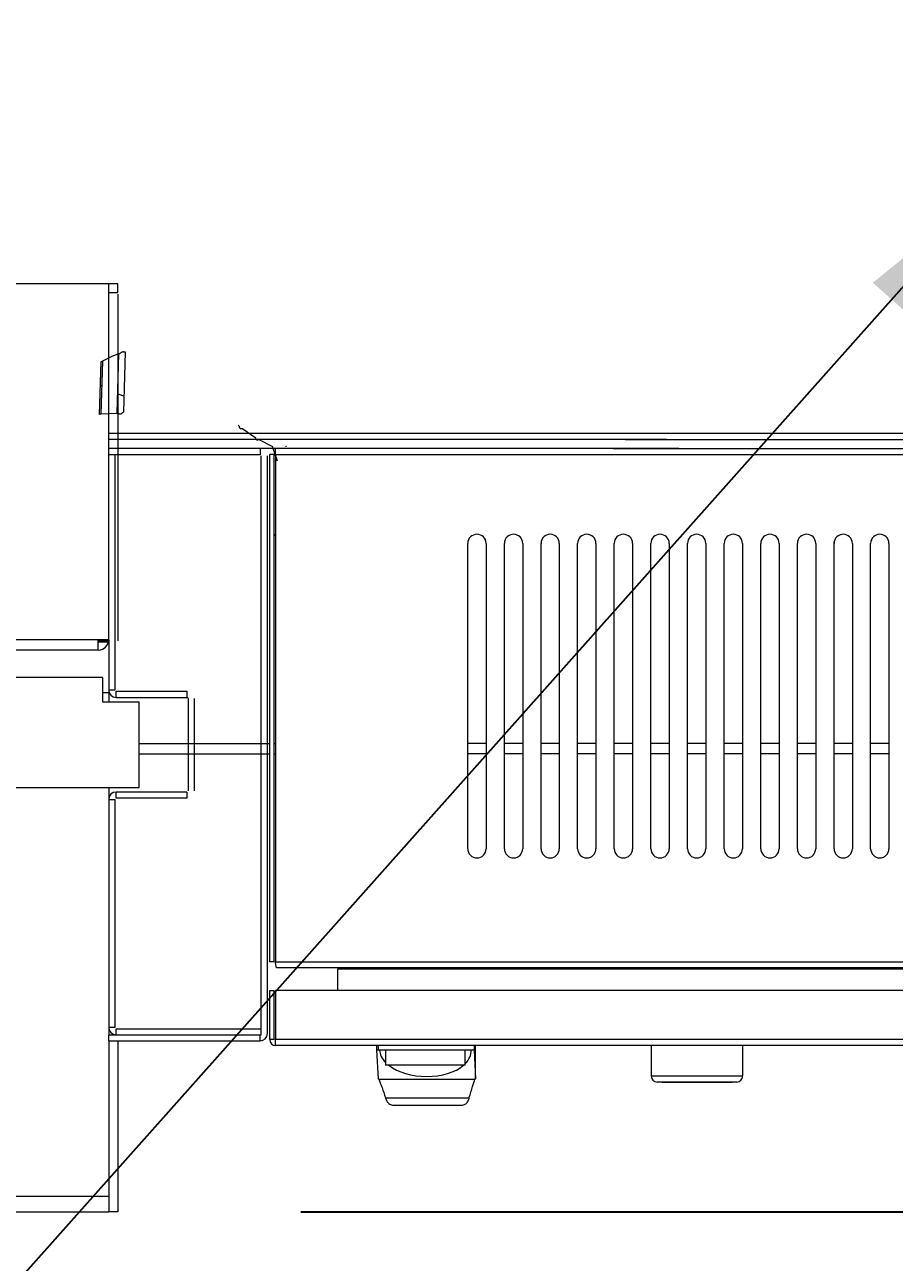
# Model space of a CAD drawing. Extents: x -2187 to 96136, y -11110 to 52208.
# Drawn here: x 51737.6 to 52022.5, y 18395 to 18800.3 of the extents above; entities that cross this region are included whole.
import ezdxf

# ---------------------------------------------------------------- set-up
doc = ezdxf.new("R2010")
doc.units = 0
doc.header["$LTSCALE"] = 1000
doc.header["$MEASUREMENT"] = 0
doc.linetypes.add('ACAD_ISO02W100', pattern=[15, 12, -3])
doc.layers.add('洗衣房设备', color=4, linetype='Continuous')
doc.styles.add('-宋体', font='', dxfattribs={"width": 0.8})
doc.styles.add('-黑体', font='simhei.ttf')
doc.styles.add('HZHT', font='hztxt_e.shx', dxfattribs={"width": 1.5, "bigfont": 'hztxt.shx'})
doc.styles.get('-宋体').set_extended_font_data('SimSun')
doc.dimstyles.new('50', dxfattribs={"dimscale": 30, "dimtxt": 3.5, "dimasz": 1.5, "dimexe": 0.8, "dimexo": 2, "dimgap": 0.8, "dimtad": 1, "dimdec": 0, "dimrnd": 5, "dimzin": 0, "dimdsep": 46, "dimtxsty": '-宋体', "dimblk": 'OBLIQUE', "dimcen": 0.6, "dimdle": 0.8, "dimclrd": 6, "dimclre": 6, "dimclrt": 6, "dimadec": 0, "dimazin": 0, "dimtfac": 1, "dimtdec": 0, "dimtofl": 0, "dimtmove": 2, "dimatfit": 3, "dimldrblk": 'OBLIQUE', "dimfxl": 0, "dimtolj": 1, "dimtzin": 0, "dimarcsym": 0})
doc.dimstyles.new('75', dxfattribs={"dimscale": 100, "dimtxt": 3, "dimasz": 1, "dimexe": 1, "dimexo": 1, "dimgap": 0.2, "dimtad": 1, "dimdec": 0, "dimrnd": 10, "dimzin": 0, "dimdsep": 46, "dimtxsty": 'HZHT', "dimblk1": 'ARCHTICK', "dimblk2": 'ARCHTICK', "dimsah": 1, "dimcen": 1, "dimdle": 0.5, "dimclrd": 1, "dimclre": 1, "dimadec": 0, "dimazin": 0, "dimtfac": 1, "dimtdec": 0, "dimtix": 1, "dimtmove": 2, "dimatfit": 3, "dimfxl": 0, "dimtolj": 1, "dimtzin": 0, "dimarcsym": 0})

# ---------------------------------------------------------------- blocks, each defined once
blk = doc.blocks.new('_ArchTick')
at = {"color": 0, "linetype": 'ByBlock', "const_width": 0.4}
blk.add_lwpolyline([(-0.5, -0.5), (0.5, 0.5)], dxfattribs=at)
blk = doc.blocks.new('*D129')
at = {"color": 1, "linetype": 'ACAD_ISO02W100', "lineweight": -2, "ltscale": 750}
for p, q in [((50290.1, 18544.5), (50290.1, 17223.45)), ((52300.1, 18544.5), (52300.1, 17223.45)), ((50240.1, 17323.45), (50759.39, 17323.45)), ((52350.1, 17323.45), (51628.61, 17323.45))]:
    blk.add_line(p, q, dxfattribs=at)
at = {"layer": 'Defpoints', "color": 0, "linetype": 'ACAD_ISO02W100', "ltscale": 750}
for p in [(50290.1, 18644.5), (52300.1, 18644.5), (52300.1, 17323.45)]:
    blk.add_point(p, dxfattribs=at)
at = {"color": 1, "linetype": 'ACAD_ISO02W100', "lineweight": -2, "ltscale": 750, "xscale": 100, "yscale": 100, "zscale": 100, "rotation": 180}
blk.add_blockref('_ArchTick', (50290.1, 17323.45), dxfattribs=at)
at = {"color": 1, "linetype": 'ACAD_ISO02W100', "lineweight": -2, "ltscale": 750, "xscale": 100, "yscale": 100, "zscale": 100}
blk.add_blockref('_ArchTick', (52300.1, 17323.45), dxfattribs=at)
at = {"color": 0, "linetype": 'ACAD_ISO02W100', "ltscale": 750, "insert": (51194, 17475.14), "char_height": 300, "attachment_point": 2, "style": '-黑体'}
blk.add_mtext('\\A1;2070', dxfattribs=at)
blk = doc.blocks.new('_OBLIQUE')
at = {"color": 0, "linetype": 'ByBlock'}
blk.add_line((-0.5, -0.5), (0.5, 0.5), dxfattribs=at)
blk = doc.blocks.new('*D120')
at = {"layer": 'Defpoints', "color": 0, "linetype": 'ACAD_ISO02W100', "ltscale": 750}
for p in [(52065.36, 18776.32), (51768.1, 18411.5), (52474.11, 18411.5)]:
    blk.add_point(p, dxfattribs=at)
at = {"layer": '洗衣房设备', "color": 6, "linetype": 'ACAD_ISO02W100', "lineweight": -2, "ltscale": 750}
for p, q in [((52474.11, 18800.32), (52474.11, 18387.5)), ((52125.36, 18776.32), (52498.11, 18776.32)), ((51828.1, 18411.5), (52498.11, 18411.5))]:
    blk.add_line(p, q, dxfattribs=at)
at = {"layer": '洗衣房设备', "color": 6, "linetype": 'ACAD_ISO02W100', "lineweight": -2, "ltscale": 750, "xscale": 45, "yscale": 45, "zscale": 45}
for p, rotation in [((52474.11, 18776.32), 90), ((52474.11, 18411.5), 270)]:
    blk.add_blockref('_OBLIQUE', p, dxfattribs=dict(at, rotation=rotation))
at = {"layer": '洗衣房设备', "color": 6, "linetype": 'ACAD_ISO02W100', "ltscale": 750, "insert": (52397.61, 18593.91), "char_height": 105, "attachment_point": 5, "rotation": 90, "style": '-宋体'}
blk.add_mtext('\\A1;365', dxfattribs=at)

msp = doc.modelspace()

# ---------------------------------------------------------------- linework, layer by layer
at = {"color": 7, "linetype": 'Continuous', "lineweight": 15}
for p, q in [((51765.097, 18715.501), (50765.097, 18715.501)), ((51765.097, 18715.501), (50765.097, 18715.501)), ((51768.097, 18715.501), (51765.097, 18715.501)), ((51765.097, 18598.901), (51765.097, 18715.501)), ((51768.097, 18715.501), (51765.097, 18715.501)), ((51765.097, 18598.901), (51765.097, 18715.501)), ((51768.097, 18712.501), (51768.097, 18715.501)), ((51768.097, 18712.501), (51768.097, 18715.501)), ((51768.097, 18712.501), (51765.097, 18712.501)), ((51768.097, 18712.501), (51765.097, 18712.501)), ((51768.097, 18712.101), (51768.097, 18598.501)), ((51768.097, 18712.101), (51768.097, 18598.501)), ((51762.118, 18672.683), (51762.599, 18689.957)), ((51763.042, 18690.14), (51762.561, 18672.866)), ((51767.886, 18673.148), (51768.427, 18692.556)), ((51770.458, 18693.207), (51769.906, 18673.393)), ((51762.561, 18672.866), (51767.886, 18673.148)), ((51765.097, 18666.501), (51945.456, 18666.501)), ((51765.097, 18666.501), (51945.456, 18666.501)), ((51809.087, 18667.97), (51812.974, 18665.273)), ((51936.843, 18666.501), (52250.097, 18666.501)), ((51947.866, 18664.501), (51765.097, 18664.501)), ((51947.866, 18664.501), (51765.097, 18664.501)), ((51951.886, 18661.501), (51765.097, 18661.501)), ((51814.697, 18661.501), (51765.097, 18661.501)), ((51951.886, 18661.501), (51765.097, 18661.501)), ((51814.697, 18661.501), (51765.097, 18661.501)), ((51814.496, 18664.36), (51818.529, 18662.314)), ((51814.697, 18661.501), (51814.697, 18659.501)), ((51814.697, 18661.501), (51814.697, 18659.501)), ((51818.796, 18661.997), (51820.322, 18657.458)), ((51819.742, 18659.601), (51819.742, 18661.501)), ((51819.742, 18659.601), (51819.742, 18661.501)), ((51930.412, 18661.501), (52295.942, 18661.501)), ((51934.433, 18664.501), (52264.697, 18664.501)), ((51767.097, 18659.501), (51765.097, 18659.501)), ((51814.697, 18659.501), (51765.097, 18659.501)), ((51767.097, 18659.501), (51765.097, 18659.501)), ((51814.697, 18659.501), (51765.097, 18659.501)), ((51767.097, 18659.501), (51767.097, 18582.401)), ((51767.097, 18659.501), (51767.097, 18582.401)), ((51815.097, 18469.901), (51815.097, 18659.101)), ((51815.097, 18469.901), (51815.097, 18659.101)), ((51817.097, 18469.901), (51817.097, 18659.101)), ((51817.097, 18469.901), (51817.097, 18659.101)), ((51819.342, 18659.601), (51817.842, 18659.601)), ((51817.842, 18493.401), (51817.842, 18659.601)), ((51817.842, 18493.401), (51817.842, 18659.601)), ((51819.342, 18659.601), (51817.842, 18659.601)), ((51819.342, 18493.401), (51819.342, 18659.601)), ((51819.342, 18493.401), (51819.342, 18659.601)), ((51819.742, 18659.601), (51819.742, 18493.401)), ((51819.742, 18659.601), (51819.742, 18493.401)), ((51882.741, 18530.43), (51882.741, 18630.43)), ((51882.741, 18530.43), (51882.741, 18630.43)), ((51888.741, 18630.43), (51888.741, 18530.43)), ((51888.741, 18630.43), (51888.741, 18530.43)), ((51894.741, 18530.43), (51894.741, 18630.43)), ((51894.741, 18530.43), (51894.741, 18630.43)), ((51900.741, 18630.43), (51900.741, 18530.43)), ((51900.741, 18630.43), (51900.741, 18530.43)), ((51906.741, 18530.43), (51906.741, 18630.43)), ((51906.741, 18530.43), (51906.741, 18630.43)), ((51912.741, 18630.43), (51912.741, 18530.43)), ((51912.741, 18630.43), (51912.741, 18530.43)), ((51918.741, 18530.43), (51918.741, 18630.43)), ((51918.741, 18530.43), (51918.741, 18630.43)), ((51924.741, 18630.43), (51924.741, 18530.43)), ((51924.741, 18630.43), (51924.741, 18530.43)), ((51930.741, 18530.43), (51930.741, 18630.43)), ((51930.741, 18530.43), (51930.741, 18630.43)), ((51936.741, 18630.43), (51936.741, 18530.43)), ((51936.741, 18630.43), (51936.741, 18530.43)), ((51942.741, 18530.43), (51942.741, 18630.43)), ((51942.741, 18530.43), (51942.741, 18630.43)), ((51948.741, 18630.43), (51948.741, 18530.43)), ((51948.741, 18630.43), (51948.741, 18530.43)), ((51954.741, 18530.43), (51954.741, 18630.43)), ((51954.741, 18530.43), (51954.741, 18630.43)), ((51960.741, 18630.43), (51960.741, 18530.43)), ((51960.741, 18630.43), (51960.741, 18530.43)), ((51966.741, 18530.43), (51966.741, 18630.43)), ((51966.741, 18530.43), (51966.741, 18630.43)), ((51972.741, 18630.43), (51972.741, 18530.43)), ((51972.741, 18630.43), (51972.741, 18530.43)), ((51978.741, 18530.43), (51978.741, 18630.43)), ((51978.741, 18530.43), (51978.741, 18630.43)), ((51984.741, 18630.43), (51984.741, 18530.43)), ((51984.741, 18630.43), (51984.741, 18530.43)), ((51990.741, 18530.43), (51990.741, 18630.43)), ((51990.741, 18530.43), (51990.741, 18630.43)), ((51990.741, 18530.43), (51990.741, 18630.43)), ((51996.741, 18630.43), (51996.741, 18530.43)), ((51996.741, 18630.43), (51996.741, 18530.43)), ((51996.741, 18630.43), (51996.741, 18530.43)), ((52002.741, 18630.43), (52002.797, 18631.008)), ((52002.741, 18630.43), (52002.797, 18631.008)), ((52002.741, 18530.43), (52002.741, 18630.43)), ((52002.741, 18530.43), (52002.741, 18630.43)), ((52002.741, 18530.43), (52002.741, 18630.43)), ((52008.741, 18630.43), (52008.741, 18530.43)), ((52014.741, 18530.43), (52014.741, 18630.43)), ((52020.741, 18630.43), (52020.741, 18530.43)), ((52008.741, 18622.535), (52008.741, 18530.43)), ((52008.741, 18622.535), (52008.741, 18530.43)), ((52014.741, 18530.43), (52014.741, 18616.102)), ((52014.741, 18530.43), (52014.741, 18616.102)), ((52020.741, 18611.053), (52020.741, 18530.43)), ((52020.741, 18611.053), (52020.741, 18530.43)), ((51761.697, 18598.901), (50768.497, 18598.901)), ((51761.697, 18598.901), (50768.497, 18598.901)), ((51765.097, 18598.901), (51761.697, 18598.901)), ((51761.697, 18595.501), (51761.697, 18598.901)), ((51761.697, 18595.501), (51761.697, 18598.901)), ((51765.097, 18598.901), (51761.697, 18598.901)), ((51765.097, 18598.501), (51761.697, 18598.501)), ((51765.097, 18598.501), (51761.697, 18598.501)), ((51765.097, 18598.901), (51765.097, 18582.401)), ((51765.097, 18598.901), (51765.097, 18582.401)), ((51761.697, 18595.501), (51300.597, 18595.501)), ((51761.697, 18595.501), (51300.597, 18595.501)), ((51763.097, 18586.501), (51300.597, 18586.501)), ((51763.097, 18586.501), (51300.597, 18586.501)), ((51763.097, 18586.501), (51763.097, 18578.501)), ((51763.097, 18586.501), (51763.097, 18578.501)), ((51765.097, 18581.501), (51763.097, 18581.501)), ((51765.097, 18581.501), (51763.097, 18581.501)), ((51765.097, 18582.401), (51765.097, 18581.501)), ((51767.097, 18582.401), (51765.097, 18582.401)), ((51765.097, 18582.401), (51765.097, 18581.501)), ((51767.097, 18582.401), (51765.097, 18582.401)), ((51765.097, 18581.501), (51765.097, 18578.501)), ((51765.097, 18581.501), (51765.097, 18578.501)), ((51767.497, 18582.001), (51790.697, 18582.001)), ((51767.497, 18580.001), (51767.497, 18582.001)), ((51767.497, 18580.001), (51767.497, 18582.001)), ((51767.497, 18582.001), (51790.697, 18582.001)), ((51767.497, 18580.001), (51790.697, 18580.001)), ((51767.497, 18580.001), (51790.697, 18580.001)), ((51790.697, 18582.001), (51790.697, 18580.001)), ((51790.697, 18582.001), (51790.697, 18580.001)), ((51763.097, 18578.501), (51775.097, 18578.501)), ((51763.097, 18578.501), (51775.097, 18578.501)), ((51775.097, 18550.501), (51775.097, 18578.501)), ((51775.097, 18550.501), (51775.097, 18578.501)), ((51791.097, 18579.601), (51791.097, 18549.401)), ((51791.097, 18579.601), (51791.097, 18549.401)), ((51793.097, 18579.601), (51793.097, 18549.401)), ((51793.097, 18579.601), (51793.097, 18549.401)), ((51775.097, 18561.501), (51817.842, 18561.501)), ((51775.097, 18561.501), (51817.842, 18561.501)), ((51819.342, 18561.501), (51819.742, 18561.501)), ((51819.342, 18561.501), (51819.742, 18561.501)), ((51888.741, 18561.501), (51882.741, 18561.501)), ((51888.741, 18561.501), (51882.741, 18561.501)), ((51900.741, 18561.501), (51894.741, 18561.501)), ((51900.741, 18561.501), (51894.741, 18561.501)), ((51912.741, 18561.501), (51906.741, 18561.501)), ((51912.741, 18561.501), (51906.741, 18561.501)), ((51924.741, 18561.501), (51918.741, 18561.501)), ((51924.741, 18561.501), (51918.741, 18561.501)), ((51936.741, 18561.501), (51930.741, 18561.501)), ((51936.741, 18561.501), (51930.741, 18561.501)), ((51948.741, 18561.501), (51942.741, 18561.501)), ((51948.741, 18561.501), (51942.741, 18561.501)), ((51960.741, 18561.501), (51954.741, 18561.501)), ((51960.741, 18561.501), (51954.741, 18561.501)), ((51972.741, 18561.501), (51966.741, 18561.501)), ((51972.741, 18561.501), (51966.741, 18561.501)), ((51984.741, 18561.501), (51978.741, 18561.501)), ((51984.741, 18561.501), (51978.741, 18561.501)), ((51996.741, 18561.501), (51990.741, 18561.501)), ((51996.741, 18561.501), (51990.741, 18561.501)), ((51996.741, 18561.501), (51990.741, 18561.501)), ((52008.741, 18561.501), (52002.741, 18561.501)), ((52008.741, 18561.501), (52002.741, 18561.501)), ((52008.741, 18561.501), (52002.741, 18561.501)), ((52020.741, 18561.501), (52014.741, 18561.501)), ((52020.741, 18561.501), (52014.741, 18561.501)), ((52020.741, 18561.501), (52014.741, 18561.501)), ((51285.097, 18550.501), (51775.097, 18550.501)), ((51285.097, 18550.501), (51775.097, 18550.501)), ((51765.097, 18550.501), (51765.097, 18546.601)), ((51765.097, 18550.501), (51765.097, 18546.601)), ((51790.697, 18549.001), (51767.497, 18549.001)), ((51767.497, 18547.001), (51767.497, 18549.001)), ((51790.697, 18549.001), (51767.497, 18549.001)), ((51767.497, 18547.001), (51767.497, 18549.001)), ((51790.697, 18549.001), (51790.697, 18547.001)), ((51790.697, 18549.001), (51790.697, 18547.001)), ((51765.097, 18546.601), (51765.097, 18471.901)), ((51765.097, 18546.601), (51767.097, 18546.601)), ((51765.097, 18546.601), (51767.097, 18546.601)), ((51765.097, 18546.601), (51765.097, 18471.901)), ((51767.097, 18546.601), (51767.097, 18471.901)), ((51767.097, 18546.601), (51767.097, 18471.901)), ((51790.697, 18547.001), (51767.497, 18547.001)), ((51790.697, 18547.001), (51767.497, 18547.001)), ((51819.342, 18493.401), (51817.842, 18493.401)), ((51819.342, 18493.401), (51817.842, 18493.401)), ((51819.742, 18493.401), (52295.942, 18493.401)), ((51819.742, 18493.401), (52295.942, 18493.401)), ((51820.096, 18491.501), (52295.588, 18491.501)), ((51820.096, 18491.501), (52295.588, 18491.501)), ((51840.196, 18484.001), (51840.196, 18491.101)), ((51840.196, 18491.101), (52275.488, 18491.101)), ((51840.196, 18484.001), (51840.196, 18491.101)), ((51840.196, 18491.101), (52275.488, 18491.101)), ((51817.842, 18467.901), (51817.842, 18484.001)), ((51817.842, 18484.001), (51819.342, 18484.001)), ((51817.842, 18467.901), (51817.842, 18484.001)), ((51817.842, 18484.001), (51819.342, 18484.001)), ((51819.342, 18467.901), (51819.342, 18484.001)), ((51819.342, 18467.901), (51819.342, 18484.001)), ((51819.742, 18484.001), (51819.742, 18467.901)), ((52295.942, 18484.001), (51819.742, 18484.001)), ((52295.942, 18484.001), (51819.742, 18484.001)), ((51819.742, 18484.001), (51819.742, 18467.901)), ((51765.097, 18471.901), (51765.097, 18469.501)), ((51767.097, 18471.901), (51765.097, 18471.901)), ((51765.097, 18471.901), (51765.097, 18469.501)), ((51767.097, 18471.901), (51765.097, 18471.901)), ((51767.497, 18471.501), (51815.097, 18471.501)), ((51767.497, 18469.501), (51767.497, 18471.501)), ((51767.497, 18469.501), (51767.497, 18471.501)), ((51767.497, 18471.501), (51815.097, 18471.501)), ((51815.097, 18469.501), (51815.097, 18471.501)), ((51815.097, 18469.501), (51815.097, 18471.501)), ((51765.097, 18467.501), (51765.097, 18469.501)), ((51765.097, 18469.501), (51767.497, 18469.501)), ((51765.097, 18467.501), (51765.097, 18469.501)), ((51765.097, 18469.501), (51767.497, 18469.501)), ((51765.097, 18467.501), (51765.097, 18415.001)), ((51765.097, 18467.501), (51814.697, 18467.501)), ((51765.097, 18467.501), (51765.097, 18415.001)), ((51765.097, 18467.501), (51814.697, 18467.501)), ((51767.497, 18469.501), (51815.097, 18469.501)), ((51767.497, 18469.501), (51815.097, 18469.501)), ((51768.097, 18467.501), (51768.097, 18415.001)), ((51768.097, 18467.501), (51768.097, 18415.001)), ((51814.697, 18467.501), (51814.697, 18469.501)), ((51814.697, 18467.501), (51814.697, 18469.501)), ((51819.342, 18467.901), (51817.842, 18467.901)), ((51819.342, 18467.901), (51817.842, 18467.901)), ((52295.942, 18467.901), (51819.742, 18467.901)), ((51819.742, 18466.001), (51819.742, 18467.901)), ((51819.742, 18466.001), (51819.742, 18467.901)), ((52295.942, 18467.901), (51819.742, 18467.901)), ((52295.942, 18466.001), (51819.742, 18466.001)), ((52295.942, 18466.001), (51819.742, 18466.001)), ((51852.842, 18466.001), (51852.842, 18464.501)), ((51852.842, 18466.001), (51852.842, 18464.501)), ((51884.835, 18464.501), (51852.842, 18464.501)), ((51884.835, 18464.501), (51852.842, 18464.501)), ((51852.849, 18466.001), (51852.849, 18464.501)), ((51852.849, 18466.001), (51852.849, 18464.501)), ((51852.849, 18464.501), (51853.345, 18455.117)), ((51852.849, 18464.501), (51853.345, 18455.117)), ((51853.345, 18466.001), (51853.345, 18464.501)), ((51853.345, 18466.001), (51853.345, 18464.501)), ((51853.551, 18464.501), (51853.551, 18466.001)), ((51853.551, 18464.501), (51853.551, 18466.001)), ((51855.842, 18464.501), (51855.842, 18459.501)), ((51855.842, 18464.501), (51855.842, 18459.501)), ((51881.842, 18459.501), (51881.842, 18464.501)), ((51881.842, 18459.501), (51881.842, 18464.501)), ((51884.835, 18466.001), (51884.835, 18464.501)), ((51884.835, 18466.001), (51884.835, 18464.501)), ((51884.835, 18464.501), (51885.33, 18455.117)), ((51884.835, 18464.501), (51885.33, 18455.117)), ((51885.33, 18455.117), (51885.33, 18466.001)), ((51885.33, 18455.117), (51885.33, 18466.001)), ((51942.842, 18466.001), (51942.842, 18456.001)), ((51942.842, 18466.001), (51942.842, 18456.001)), ((51972.842, 18456.001), (51972.842, 18466.001)), ((51972.842, 18456.001), (51972.842, 18466.001)), ((51881.842, 18459.501), (51855.842, 18459.501)), ((51881.842, 18459.501), (51855.842, 18459.501)), ((51853.588, 18455.001), (51853.551, 18455.001)), ((51853.588, 18455.001), (51853.551, 18455.001)), ((51853.588, 18455.001), (51885.099, 18455.001)), ((51853.588, 18455.001), (51885.099, 18455.001)), ((51885.136, 18455.001), (51885.099, 18455.001)), ((51885.136, 18455.001), (51885.099, 18455.001)), ((51970.842, 18454.001), (51944.842, 18454.001)), ((51970.842, 18454.001), (51944.842, 18454.001)), ((51969.342, 18453.901), (51946.342, 18453.901)), ((51969.342, 18453.901), (51946.342, 18453.901)), ((51855.795, 18448.825), (51883.226, 18448.825)), ((51855.795, 18448.825), (51883.226, 18448.825)), ((51858.938, 18446.402), (51880.307, 18446.402)), ((51858.938, 18446.402), (51880.307, 18446.402)), ((50765.097, 18416.601), (51765.097, 18416.601)), ((50765.097, 18416.601), (51765.097, 18416.601)), ((51765.097, 18416.601), (51765.097, 18411.501)), ((51765.097, 18416.601), (51765.097, 18411.501)), ((51768.097, 18415.001), (51768.097, 18411.501)), ((51768.097, 18415.001), (51768.097, 18411.501)), ((50765.097, 18411.501), (51765.097, 18411.501)), ((50765.097, 18411.501), (51765.097, 18411.501)), ((51768.097, 18411.501), (51765.097, 18411.501)), ((51768.097, 18411.501), (51765.097, 18411.501))]:
    msp.add_line(p, q, dxfattribs=at)
at = {"color": 8, "linetype": 'Continuous', "lineweight": 15}
for p, q in [((51819.742, 18659.601), (51954.739, 18659.601)), ((51819.742, 18659.601), (51954.739, 18659.601)), ((51927.56, 18659.601), (52295.942, 18659.601)), ((51765.097, 18598.101), (51761.697, 18598.101)), ((51765.097, 18598.101), (51761.697, 18598.101)), ((51775.097, 18564.901), (51817.842, 18564.901)), ((51775.097, 18564.901), (51817.842, 18564.901)), ((51819.342, 18564.901), (51819.742, 18564.901)), ((51819.342, 18564.901), (51819.742, 18564.901)), ((51888.741, 18564.901), (51882.741, 18564.901)), ((51888.741, 18564.901), (51882.741, 18564.901)), ((51900.741, 18564.901), (51894.741, 18564.901)), ((51900.741, 18564.901), (51894.741, 18564.901)), ((51912.741, 18564.901), (51906.741, 18564.901)), ((51912.741, 18564.901), (51906.741, 18564.901)), ((51924.741, 18564.901), (51918.741, 18564.901)), ((51924.741, 18564.901), (51918.741, 18564.901)), ((51936.741, 18564.901), (51930.741, 18564.901)), ((51936.741, 18564.901), (51930.741, 18564.901)), ((51948.741, 18564.901), (51942.741, 18564.901)), ((51948.741, 18564.901), (51942.741, 18564.901)), ((51960.741, 18564.901), (51954.741, 18564.901)), ((51960.741, 18564.901), (51954.741, 18564.901)), ((51972.741, 18564.901), (51966.741, 18564.901)), ((51972.741, 18564.901), (51966.741, 18564.901)), ((51984.741, 18564.901), (51978.741, 18564.901)), ((51984.741, 18564.901), (51978.741, 18564.901)), ((51996.741, 18564.901), (51990.741, 18564.901)), ((51996.741, 18564.901), (51990.741, 18564.901)), ((51996.741, 18564.901), (51990.741, 18564.901)), ((52008.741, 18564.901), (52002.741, 18564.901)), ((52008.741, 18564.901), (52002.741, 18564.901)), ((52008.741, 18564.901), (52002.741, 18564.901)), ((52020.741, 18564.901), (52014.741, 18564.901)), ((52020.741, 18564.901), (52014.741, 18564.901)), ((52020.741, 18564.901), (52014.741, 18564.901)), ((51942.842, 18456.001), (51972.842, 18456.001)), ((51942.842, 18456.001), (51972.842, 18456.001))]:
    msp.add_line(p, q, dxfattribs=at)
at = {"color": 8, "linetype": 'Continuous', "lineweight": 15, "flags": 128}
for points in [[(51762.814, 18681.964), (51762.609, 18682.083), (51762.384, 18682.216)], [(51770.054, 18678.711), (51768.569, 18679.247), (51768.062, 18679.444)]]:
    msp.add_lwpolyline(points, dxfattribs=at)
at = {"color": 7, "linetype": 'Continuous', "lineweight": 15}
for centre, radius, start, end in [((51885.741, 18630.43), 3, 0, 180), ((51885.741, 18630.43), 3, 0, 180), ((51897.741, 18630.43), 3, 0, 180), ((51897.741, 18630.43), 3, 0, 180), ((51909.741, 18630.43), 3, 0, 180), ((51909.741, 18630.43), 3, 0, 180), ((51921.741, 18630.43), 3, 0, 180), ((51921.741, 18630.43), 3, 0, 180), ((51933.741, 18630.43), 3, 0, 180), ((51933.741, 18630.43), 3, 0, 180), ((51945.741, 18630.43), 3, 0, 180), ((51945.741, 18630.43), 3, 0, 180), ((51957.741, 18630.43), 3, 0, 180), ((51957.741, 18630.43), 3, 0, 180), ((51969.741, 18630.43), 3, 0, 180), ((51969.741, 18630.43), 3, 0, 180), ((51981.741, 18630.43), 3, 0, 180), ((51981.741, 18630.43), 3, 0, 180), ((51993.741, 18630.43), 3, 0, 180), ((51993.741, 18630.43), 3, 0, 180), ((51993.741, 18630.43), 3, 0, 180), ((52005.741, 18630.43), 3, 0, 180), ((52017.741, 18630.43), 3, 0, 180), ((51761.697, 18598.901), 3.4, 270, 0), ((51761.697, 18598.901), 3.4, 270, 0), ((51767.497, 18582.401), 2.4, 180, 270), ((51767.497, 18582.401), 2.4, 180, 270), ((51790.697, 18579.601), 0.4, 0, 90), ((51790.697, 18579.601), 0.4, 0, 90), ((51767.497, 18546.601), 2.4, 90, 180), ((51767.497, 18546.601), 2.4, 90, 180), ((51885.741, 18530.43), 3, 180, 0), ((51885.741, 18530.43), 3, 180, 0), ((51897.741, 18530.43), 3, 180, 0), ((51897.741, 18530.43), 3, 180, 0), ((51909.741, 18530.43), 3, 180, 0), ((51909.741, 18530.43), 3, 180, 0), ((51921.741, 18530.43), 3, 180, 0), ((51921.741, 18530.43), 3, 180, 0), ((51933.741, 18530.43), 3, 180, 0), ((51933.741, 18530.43), 3, 180, 0), ((51945.741, 18530.43), 3, 180, 0), ((51945.741, 18530.43), 3, 180, 0), ((51957.741, 18530.43), 3, 180, 0), ((51957.741, 18530.43), 3, 180, 0), ((51969.741, 18530.43), 3, 180, 0), ((51969.741, 18530.43), 3, 180, 0), ((51981.741, 18530.43), 3, 180, 0), ((51981.741, 18530.43), 3, 180, 0), ((51993.741, 18530.43), 3, 180, 0), ((51993.741, 18530.43), 3, 180, 0), ((51993.741, 18530.43), 3, 180, 0), ((52005.741, 18530.43), 3, 180, 0), ((52005.741, 18530.43), 3, 180, 0), ((52005.741, 18530.43), 3, 180, 0), ((52017.741, 18530.43), 3, 180, 0), ((52017.741, 18530.43), 3, 180, 0), ((52017.741, 18530.43), 3, 180, 0), ((51767.497, 18471.901), 2.4, 180, 270), ((51767.497, 18471.901), 2.4, 180, 270), ((51814.697, 18469.901), 2.4, 270, 0), ((51814.697, 18469.901), 2.4, 270, 0), ((51819.742, 18467.901), 1.9, 180, 270), ((51819.742, 18467.901), 1.9, 180, 270), ((51944.842, 18456.001), 2, 180, 270), ((51944.842, 18456.001), 2, 180, 270), ((51970.842, 18456.001), 2, 270, 0), ((51970.842, 18456.001), 2, 270, 0)]:
    msp.add_arc(centre, radius, start, end, dxfattribs=at)
for centre, major_axis, start_param, end_param in [((51868.842, 18464.501), (-14.998, 0.396), 0.0456885, 0.5375255), ((51868.842, 18464.501), (-14.998, 0.396), 0.0456885, 0.5375255), ((51868.842, 18464.501), (-14.998, 0.396), 2.6344885, 3.1872811), ((51868.842, 18464.501), (-14.998, 0.396), 2.6344885, 3.1872811), ((51868.842, 18464.501), (-14.998, 0.396), 0.6611682, 2.5718014), ((51868.842, 18464.501), (-14.998, 0.396), 0.6611682, 2.5718014), ((51853.545, 18455.117), (-0.2, 0.005), 0.0456885, 1.6164848), ((51853.545, 18455.117), (-0.2, 0.005), 0.0456885, 1.6164848), ((51885.13, 18455.117), (-0.2, 0.005), 1.6164848, 3.1872811), ((51885.13, 18455.117), (-0.2, 0.005), 1.6164848, 3.1872811)]:
    msp.add_ellipse(centre, major_axis=major_axis, ratio=0.5768145, start_param=start_param, end_param=end_param, dxfattribs=at)
for points, knots in [([(51762.599, 18689.957), (51762.639, 18689.968), (51762.718, 18689.99), (51762.87, 18690.052), (51762.98, 18690.107), (51763.035, 18690.136), (51763.042, 18690.14)], [0, 0, 0, 0, 0.32643302, 0.65470118, 0.95340224, 1, 1, 1, 1]), ([(51768.427, 18692.556), (51767.511, 18692.205), (51765.666, 18691.5), (51763.92, 18690.595), (51763.042, 18690.14)], [0, 0, 0, 0, 0.4967234, 1, 1, 1, 1]), ([(51768.427, 18692.556), (51768.493, 18692.581), (51768.653, 18692.644), (51768.837, 18692.741), (51768.943, 18692.806), (51768.982, 18692.83)], [0, 0, 0, 0, 0.3067001, 0.7426865, 1, 1, 1, 1]), ([(51769.998, 18693.156), (51769.96, 18693.159), (51769.885, 18693.166), (51769.732, 18693.148), (51769.568, 18693.107), (51769.396, 18693.046), (51769.185, 18692.951), (51769.058, 18692.875), (51768.982, 18692.83)], [0, 0, 0, 0, 0.161232, 0.3239478, 0.4449344, 0.5657287, 0.7429187, 1, 1, 1, 1]), ([(51769.998, 18693.156), (51770.037, 18693.152), (51770.114, 18693.145), (51770.276, 18693.16), (51770.401, 18693.192), (51770.458, 18693.207)], [0, 0, 0, 0, 0.3520426, 0.707148, 1, 1, 1, 1]), ([(51769.44, 18673.117), (51769.499, 18673.179), (51769.619, 18673.304), (51769.796, 18673.376), (51769.893, 18673.391), (51769.906, 18673.393)], [0, 0, 0, 0, 0.4619091, 0.9260316, 1, 1, 1, 1]), ([(51762.118, 18672.683), (51762.179, 18672.732), (51762.301, 18672.83), (51762.465, 18672.865), (51762.551, 18672.866), (51762.561, 18672.866)], [0, 0, 0, 0, 0.4701431, 0.9408135, 1, 1, 1, 1]), ([(51767.886, 18673.148), (51767.982, 18673.146), (51768.176, 18673.143), (51768.345, 18673.044), (51768.43, 18672.994)], [0, 0, 0, 0, 0.4979887, 1, 1, 1, 1]), ([(51768.43, 18672.994), (51768.514, 18672.946), (51768.685, 18672.85), (51768.968, 18672.825), (51769.215, 18672.908), (51769.361, 18673.023), (51769.425, 18673.1), (51769.44, 18673.117)], [0, 0, 0, 0, 0.2565569, 0.5151366, 0.7371641, 0.9408567, 1, 1, 1, 1]), ([(51807.572, 18669.163), (51807.637, 18669.096), (51807.767, 18668.962), (51807.818, 18668.772), (51807.844, 18668.677)], [0, 0, 0, 0, 0.4979887, 1, 1, 1, 1]), ([(51807.844, 18668.677), (51807.87, 18668.584), (51807.924, 18668.396), (51808.099, 18668.185), (51808.318, 18668.078), (51808.489, 18668.065), (51808.58, 18668.077), (51808.601, 18668.08)], [0, 0, 0, 0, 0.25655691, 0.51513665, 0.73716408, 0.94085674, 1, 1, 1, 1]), ([(51808.601, 18668.08), (51808.681, 18668.086), (51808.84, 18668.098), (51809.002, 18668.031), (51809.077, 18667.977), (51809.087, 18667.97)], [0, 0, 0, 0, 0.4619091, 0.9260316, 1, 1, 1, 1]), ([(51812.974, 18665.273), (51813.032, 18665.226), (51813.149, 18665.13), (51813.22, 18664.965), (51813.244, 18664.872), (51813.247, 18664.857)], [0, 0, 0, 0, 0.4582299, 0.9150447, 1, 1, 1, 1]), ([(51813.247, 18664.857), (51813.272, 18664.78), (51813.321, 18664.626), (51813.472, 18664.46), (51813.663, 18664.375), (51813.847, 18664.364), (51813.963, 18664.39), (51814.009, 18664.4)], [0, 0, 0, 0, 0.2211179, 0.4433378, 0.6493745, 0.859573, 1, 1, 1, 1]), ([(51814.009, 18664.4), (51814.097, 18664.418), (51814.268, 18664.453), (51814.422, 18664.39), (51814.496, 18664.36)], [0, 0, 0, 0, 0.5154886, 1, 1, 1, 1]), ([(51818.529, 18662.314), (51818.584, 18662.281), (51818.694, 18662.215), (51818.768, 18662.083), (51818.793, 18662.005), (51818.796, 18661.997)], [0, 0, 0, 0, 0.4701431, 0.9408135, 1, 1, 1, 1]), ([(51823.198, 18662.057), (51823.197, 18662.068), (51823.194, 18662.128), (51823.215, 18662.207), (51823.253, 18662.284), (51823.29, 18662.295), (51823.308, 18662.3)], [0, 0, 0, 0, 0.07630564, 0.40194015, 0.72705723, 1, 1, 1, 1]), ([(51819.596, 18633.301), (51819.571, 18633.257), (51819.521, 18633.169), (51819.415, 18633.052), (51819.353, 18632.991), (51819.346, 18632.984)], [0, 0, 0, 0, 0.4701431, 0.9408135, 1, 1, 1, 1]), ([(51853.588, 18455.001), (51853.736, 18454.605), (51854.036, 18453.799), (51854.844, 18451.835), (51855.423, 18450.003), (51855.795, 18448.825)], [0, 0, 0, 0, 0.2570305, 0.5222537, 1, 1, 1, 1]), ([(51853.588, 18455.001), (51853.736, 18454.605), (51854.036, 18453.799), (51854.844, 18451.835), (51855.423, 18450.003), (51855.795, 18448.825)], [0, 0, 0, 0, 0.2570305, 0.5222537, 1, 1, 1, 1]), ([(51883.226, 18448.825), (51883.403, 18449.49), (51883.762, 18450.84), (51884.514, 18453.052), (51884.874, 18454.249), (51885.099, 18455.001)], [0, 0, 0, 0, 0.2655345, 0.5386687, 1, 1, 1, 1]), ([(51883.226, 18448.825), (51883.403, 18449.49), (51883.762, 18450.84), (51884.514, 18453.052), (51884.874, 18454.249), (51885.099, 18455.001)], [0, 0, 0, 0, 0.2655345, 0.5386687, 1, 1, 1, 1]), ([(51855.795, 18448.825), (51855.928, 18448.449), (51856.191, 18447.699), (51856.961, 18446.873), (51857.897, 18446.455), (51858.644, 18446.417), (51858.938, 18446.402)], [0, 0, 0, 0, 0.23549572, 0.47010033, 0.79106011, 1, 1, 1, 1]), ([(51855.795, 18448.825), (51855.928, 18448.449), (51856.191, 18447.699), (51856.961, 18446.873), (51857.897, 18446.455), (51858.644, 18446.417), (51858.938, 18446.402)], [0, 0, 0, 0, 0.23549572, 0.47010033, 0.79106011, 1, 1, 1, 1]), ([(51880.307, 18446.402), (51880.781, 18446.445), (51881.623, 18446.522), (51882.564, 18447.249), (51883.032, 18448.104), (51883.191, 18448.697), (51883.226, 18448.825)], [0, 0, 0, 0, 0.3593504, 0.639725, 0.9220511, 1, 1, 1, 1]), ([(51880.307, 18446.402), (51880.781, 18446.445), (51881.623, 18446.522), (51882.564, 18447.249), (51883.032, 18448.104), (51883.191, 18448.697), (51883.226, 18448.825)], [0, 0, 0, 0, 0.3593504, 0.639725, 0.9220511, 1, 1, 1, 1])]:
    msp.add_open_spline(points, degree=3, knots=knots, dxfattribs=at)
msp.add_open_spline([(51820.096, 18491.501), (51820.066, 18491.53), (51820.007, 18491.587), (51819.919, 18492.026), (51819.83, 18492.654), (51819.771, 18493.152), (51819.742, 18493.401)], degree=3, dxfattribs=at)
msp.add_open_spline([(51820.096, 18491.501), (51820.066, 18491.53), (51820.007, 18491.587), (51819.919, 18492.026), (51819.83, 18492.654), (51819.771, 18493.152), (51819.742, 18493.401)], degree=3, dxfattribs=at)

# ---------------------------------------------------------------- dimensions: what is measured, and where the dimension line sits
at = {"color": 1, "linetype": 'ACAD_ISO02W100', "ltscale": 750}
dim = msp.add_linear_dim(base=(52300.097, 17323.451), p1=(50290.097, 18644.501), p2=(52300.097, 18644.501), angle=180, text='2070', dimstyle='75', override={"dimtxsty": '-黑体', "dimfxl": 3.25}, dxfattribs=at)
dim.commit()
dim.dimension.update_dxf_attribs({"geometry": '*D129', "text_midpoint": (51193.999, 17323.451), "dimtype": 160})
at = {"layer": '洗衣房设备', "color": 2, "linetype": 'ACAD_ISO02W100', "ltscale": 750}
dim = msp.add_linear_dim(base=(52474.109, 18411.501), p1=(52065.362, 18776.32), p2=(51768.097, 18411.501), angle=270, dimstyle='50', dxfattribs=at)
dim.commit()
dim.dimension.update_dxf_attribs({"geometry": '*D120', "text_midpoint": (52397.609, 18593.911)})

# ---------------------------------------------------------------- leaders
msp.add_leader([(52054.844, 18747.704), (51493.03, 18116.862)], dimstyle='75', override={"dimscale": 50, "dimgap": 0.2, "dimtad": 0, "dimfxl": 0.5, "dimfxlon": 1}, dxfattribs=at)

doc.saveas('drawing.dxf')
